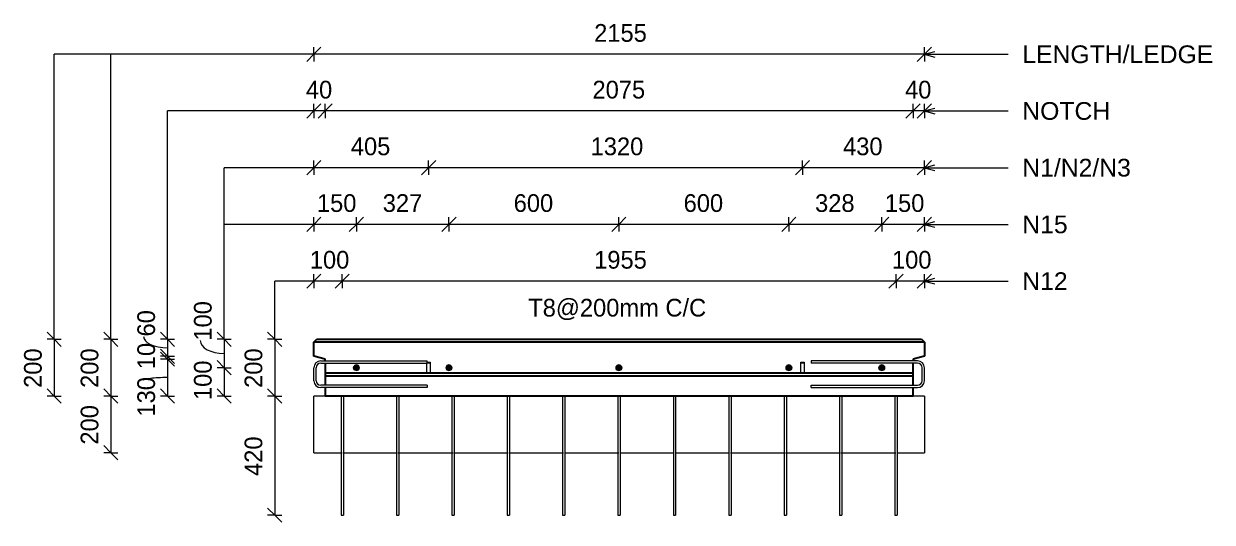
# Model space of a CAD drawing. Header units: millimetres. Extents: x 10540 to 36175, y -3467 to 18539.
# Drawn here: x 15522 to 19718, y 12469 to 14227 of the extents above; entities that cross this region are included whole.
import ezdxf

# ---------------------------------------------------------------- set-up
doc = ezdxf.new("R2010")
doc.units = ezdxf.units.MM
doc.linetypes.add('Dash', pattern=[6.36, 3.18, -3.18])
for name, color, linetype, lineweight in [('A-ANNO-DIMS', 211, 'Continuous', 9), ('A-ANNO-DIMS-25', 211, 'Continuous', 9), ('A-DETL-MBND', 5, 'Continuous', 18), ('A-GENM', 13, 'Continuous', 18), ('A-WALL', 113, 'Continuous', 25), ('A-WALL-HDLN', 110, 'Dash', 25), ('G-ANNO-TEXT', 231, 'Continuous', 9), ('S-BEAM', 12, 'Continuous', 18), ('S-BEAM-HDLN', 1, 'Dash', 18), ('S-RBAR', 171, 'Continuous', 18)]:
    doc.layers.add(name, color=color, linetype=linetype, lineweight=lineweight)
doc.styles.add('Arial_1', font='arial.ttf', dxfattribs={"height": 62.5})
doc.styles.add('Nirmala UI Semilight_1', font='NirmalaS.ttf', dxfattribs={"height": 62.5})
doc.dimstyles.new('Arrow_Filled_-_2_5_NI_UI_3', dxfattribs={"dimscale": 304.8, "dimtxt": 65.460247, "dimasz": 0.164042, "dimexe": 0.082021, "dimexo": 0.0625, "dimgap": 0.082021, "dimtad": 1, "dimdec": 0, "dimzin": 0, "dimdsep": 46, "dimtxsty": 'Nirmala UI Semilight_1', "dimblk1": 'OBLIQUE', "dimblk2": 'OBLIQUE', "dimsah": 1, "dimcen": 0.09, "dimazin": 0, "dimtfac": 1, "dimtdec": 4, "dimtix": 1, "dimtmove": 0, "dimatfit": 3, "dimfxl": 0.082021, "dimfxlon": 1, "dimtvp": 1, "dimtolj": 1, "dimtzin": 0, "dimarcsym": 2})
doc.dimstyles.new('Arrow_Filled_-_2_5_NI_UI_4', dxfattribs={"dimscale": 304.8, "dimtxt": 65.460247, "dimasz": 0.164042, "dimexe": 0.082021, "dimexo": 0.0625, "dimgap": 0.082021, "dimtad": 1, "dimdec": 0, "dimzin": 0, "dimdsep": 46, "dimtxsty": 'Nirmala UI Semilight_1', "dimblk1": 'OBLIQUE', "dimblk2": 'OBLIQUE', "dimsah": 1, "dimcen": 0.09, "dimazin": 0, "dimtfac": 1, "dimtdec": 4, "dimtix": 1, "dimtmove": 1, "dimatfit": 3, "dimfxl": 0.082021, "dimfxlon": 1, "dimtvp": 1, "dimtolj": 1, "dimtzin": 0, "dimarcsym": 2})

# ---------------------------------------------------------------- blocks, each defined once
blk = doc.blocks.new('RR spread anchor face based - RR-SA-4_0-180-1726831-Elevation Top')
at = {"layer": 'A-GENM'}
for p, q in [((16533.6, 12996.3), (16533.6, 13029.8)), ((16534.6, 13033.8), (16545.6, 13033.8)), ((16534.6, 13031.3), (16545.6, 13031.3)), ((16545.6, 13033.8), (16545.6, 13031.3)), ((16545.6, 13031.3), (16545.6, 12996.3)), ((16533.6, 12993.8), (16533.6, 12996.3)), ((16533.6, 12996.3), (16545.6, 12996.3)), ((16545.6, 12993.8), (16533.6, 12993.8)), ((16545.6, 12996.3), (16545.6, 12993.8))]:
    blk.add_line(p, q, dxfattribs=at)
blk = doc.blocks.new('RR spread anchor face based - RR-SA-4_0-180-V1-Elevation Top')
at = {"layer": 'A-GENM'}
for p, q in [((17854.1, 13031.3), (17854.1, 13033.8)), ((17854.1, 13033.8), (17866.1, 13033.8)), ((17854.1, 12996.3), (17854.1, 13031.3)), ((17854.1, 13031.3), (17866.1, 13031.3)), ((17866.1, 13033.8), (17866.1, 13031.3)), ((17866.1, 13031.3), (17866.1, 12996.3)), ((17854.1, 12993.8), (17854.1, 12996.3)), ((17854.1, 12996.3), (17866.1, 12996.3)), ((17866.1, 12993.8), (17854.1, 12993.8)), ((17866.1, 12996.3), (17866.1, 12993.8))]:
    blk.add_line(p, q, dxfattribs=at)
blk = doc.blocks.new('DIMBLOCK29-Elevation Top')
at = {"layer": 'A-ANNO-DIMS-25'}
for p, q in [((18601.5, 13319.1), (18626.5, 13344.1)), ((18601.5, 13319.1), (18601.5, 13344.1)), ((18701.5, 13319.1), (18726.5, 13344.1)), ((18701.5, 13319.1), (18701.5, 13344.1)), ((18601.5, 13319.1), (18576.5, 13294.1)), ((18701.5, 13319.1), (18601.5, 13319.1)), ((18601.5, 13319.1), (18601.5, 13294.1)), ((18701.5, 13319.1), (18676.5, 13294.1)), ((18701.5, 13319.1), (18701.5, 13294.1))]:
    blk.add_line(p, q, dxfattribs=at)
at = {"layer": 'A-ANNO-DIMS-25', "color": 0, "insert": (18587.2, 13425.6), "char_height": 62.5, "width": 154.248, "attachment_point": 1, "line_spacing_factor": 1.142579, "style": 'Nirmala UI Semilight_1'}
blk.add_mtext('100', dxfattribs=at)
blk = doc.blocks.new('_Oblique')
at = {"color": 0, "linetype": 'ByBlock', "lineweight": -2}
blk.add_line((-0.5, -0.5), (0.5, 0.5), dxfattribs=at)
blk = doc.blocks.new('DIMBLOCK30-Elevation Top')
at = {"layer": 'A-ANNO-DIMS-25'}
for p, q in [((16646.1, 13319.1), (16671.1, 13344.1)), ((16646.1, 13319.1), (16646.1, 13344.1)), ((18601.5, 13319.1), (18626.5, 13344.1)), ((18601.5, 13319.1), (18601.5, 13344.1)), ((16646.1, 13319.1), (16621.1, 13294.1)), ((18601.5, 13319.1), (16646.1, 13319.1)), ((16646.1, 13319.1), (16646.1, 13294.1)), ((18601.5, 13319.1), (18576.5, 13294.1)), ((18601.5, 13319.1), (18601.5, 13294.1))]:
    blk.add_line(p, q, dxfattribs=at)
at = {"layer": 'A-ANNO-DIMS-25', "color": 0, "char_height": 62.5, "attachment_point": 1, "line_spacing_factor": 1.142579, "style": 'Nirmala UI Semilight_1'}
for s, insert, width in [('1955', (17535.7, 13425.6), 211.377), ('T8@200mm C/C', (17303, 13256.6), 769.812)]:
    blk.add_mtext(s, dxfattribs=dict(at, insert=insert, width=width))
blk = doc.blocks.new('DIMBLOCK31-Elevation Top')
at = {"layer": 'A-ANNO-DIMS-25'}
for p, q in [((16546.1, 13319.1), (16571.1, 13344.1)), ((16546.1, 13319.1), (16546.1, 13344.1)), ((16646.1, 13319.1), (16671.1, 13344.1)), ((16646.1, 13319.1), (16646.1, 13344.1)), ((16546.1, 13319.1), (16521.1, 13294.1)), ((16646.1, 13319.1), (16546.1, 13319.1)), ((16546.1, 13319.1), (16546.1, 13294.1)), ((16646.1, 13319.1), (16621.1, 13294.1)), ((16646.1, 13319.1), (16646.1, 13294.1))]:
    blk.add_line(p, q, dxfattribs=at)
at = {"layer": 'A-ANNO-DIMS-25', "color": 0, "insert": (16531.8, 13425.6), "char_height": 62.5, "width": 154.248, "attachment_point": 1, "line_spacing_factor": 1.142579, "style": 'Nirmala UI Semilight_1'}
blk.add_mtext('100', dxfattribs=at)
blk = doc.blocks.new('DIMBLOCK32-Elevation Top')
at = {"layer": 'A-ANNO-DIMS-25'}
for p, q in [((18551.2, 13519.1), (18526.2, 13494.1)), ((18551.2, 13519.1), (18576.2, 13544.1)), ((18551.2, 13519.1), (18551.2, 13544.1)), ((18701.5, 13519.1), (18551.2, 13519.1)), ((18551.2, 13519.1), (18551.2, 13494.1)), ((18701.5, 13519.1), (18676.5, 13494.1)), ((18701.5, 13519.1), (18726.5, 13544.1)), ((18701.5, 13519.1), (18701.5, 13544.1)), ((18701.5, 13519.1), (18701.5, 13494.1))]:
    blk.add_line(p, q, dxfattribs=at)
at = {"layer": 'A-ANNO-DIMS-25', "color": 0, "insert": (18562.1, 13625.6), "char_height": 62.5, "width": 154.248, "attachment_point": 1, "line_spacing_factor": 1.142579, "style": 'Nirmala UI Semilight_1'}
blk.add_mtext('150', dxfattribs=at)
blk = doc.blocks.new('DIMBLOCK33-Elevation Top')
at = {"layer": 'A-ANNO-DIMS-25'}
for p, q in [((18223.1, 13519.1), (18198.1, 13494.1)), ((18223.1, 13519.1), (18248.1, 13544.1)), ((18223.1, 13519.1), (18223.1, 13544.1)), ((18551.2, 13519.1), (18223.1, 13519.1)), ((18223.1, 13519.1), (18223.1, 13494.1)), ((18551.2, 13519.1), (18526.2, 13494.1)), ((18551.2, 13519.1), (18576.2, 13544.1)), ((18551.2, 13519.1), (18551.2, 13544.1)), ((18551.2, 13519.1), (18551.2, 13494.1))]:
    blk.add_line(p, q, dxfattribs=at)
at = {"layer": 'A-ANNO-DIMS-25', "color": 0, "insert": (18315.7, 13625.6), "char_height": 62.5, "width": 171.387, "attachment_point": 1, "line_spacing_factor": 1.142579, "style": 'Nirmala UI Semilight_1'}
blk.add_mtext('328', dxfattribs=at)
blk = doc.blocks.new('DIMBLOCK34-Elevation Top')
at = {"layer": 'A-ANNO-DIMS-25'}
for p, q in [((17623.1, 13519.1), (17598.1, 13494.1)), ((17623.1, 13519.1), (17648.1, 13544.1)), ((17623.1, 13519.1), (17623.1, 13544.1)), ((18223.1, 13519.1), (17623.1, 13519.1)), ((17623.1, 13519.1), (17623.1, 13494.1)), ((18223.1, 13519.1), (18198.1, 13494.1)), ((18223.1, 13519.1), (18248.1, 13544.1)), ((18223.1, 13519.1), (18223.1, 13544.1)), ((18223.1, 13519.1), (18223.1, 13494.1))]:
    blk.add_line(p, q, dxfattribs=at)
at = {"layer": 'A-ANNO-DIMS-25', "color": 0, "insert": (17851.6, 13625.6), "char_height": 62.5, "width": 171.387, "attachment_point": 1, "line_spacing_factor": 1.142579, "style": 'Nirmala UI Semilight_1'}
blk.add_mtext('600', dxfattribs=at)
blk = doc.blocks.new('DIMBLOCK35-Elevation Top')
at = {"layer": 'A-ANNO-DIMS-25'}
for p, q in [((17023.1, 13519.1), (16998.1, 13494.1)), ((17023.1, 13519.1), (17048.1, 13544.1)), ((17023.1, 13519.1), (17023.1, 13544.1)), ((17623.1, 13519.1), (17023.1, 13519.1)), ((17023.1, 13519.1), (17023.1, 13494.1)), ((17623.1, 13519.1), (17598.1, 13494.1)), ((17623.1, 13519.1), (17648.1, 13544.1)), ((17623.1, 13519.1), (17623.1, 13544.1)), ((17623.1, 13519.1), (17623.1, 13494.1))]:
    blk.add_line(p, q, dxfattribs=at)
at = {"layer": 'A-ANNO-DIMS-25', "color": 0, "insert": (17251.6, 13625.6), "char_height": 62.5, "width": 171.387, "attachment_point": 1, "line_spacing_factor": 1.142579, "style": 'Nirmala UI Semilight_1'}
blk.add_mtext('600', dxfattribs=at)
blk = doc.blocks.new('DIMBLOCK36-Elevation Top')
at = {"layer": 'A-ANNO-DIMS-25'}
for p, q in [((16696.1, 13519.1), (16671.1, 13494.1)), ((16696.1, 13519.1), (16721.1, 13544.1)), ((16696.1, 13519.1), (16696.1, 13544.1)), ((17023.1, 13519.1), (16696.1, 13519.1)), ((16696.1, 13519.1), (16696.1, 13494.1)), ((17023.1, 13519.1), (16998.1, 13494.1)), ((17023.1, 13519.1), (17048.1, 13544.1)), ((17023.1, 13519.1), (17023.1, 13544.1)), ((17023.1, 13519.1), (17023.1, 13494.1))]:
    blk.add_line(p, q, dxfattribs=at)
at = {"layer": 'A-ANNO-DIMS-25', "color": 0, "insert": (16789.3, 13625.6), "char_height": 62.5, "width": 168.53, "attachment_point": 1, "line_spacing_factor": 1.142579, "style": 'Nirmala UI Semilight_1'}
blk.add_mtext('327', dxfattribs=at)
blk = doc.blocks.new('DIMBLOCK37-Elevation Top')
at = {"layer": 'A-ANNO-DIMS-25'}
for p, q in [((16546.1, 13519.1), (16521.1, 13494.1)), ((16546.1, 13519.1), (16571.1, 13544.1)), ((16546.1, 13519.1), (16546.1, 13544.1)), ((16696.1, 13519.1), (16546.1, 13519.1)), ((16546.1, 13519.1), (16546.1, 13494.1)), ((16696.1, 13519.1), (16671.1, 13494.1)), ((16696.1, 13519.1), (16721.1, 13544.1)), ((16696.1, 13519.1), (16696.1, 13544.1)), ((16696.1, 13519.1), (16696.1, 13494.1))]:
    blk.add_line(p, q, dxfattribs=at)
at = {"layer": 'A-ANNO-DIMS-25', "color": 0, "insert": (16556.8, 13625.6), "char_height": 62.5, "width": 154.248, "attachment_point": 1, "line_spacing_factor": 1.142579, "style": 'Nirmala UI Semilight_1'}
blk.add_mtext('150', dxfattribs=at)
blk = doc.blocks.new('DIMBLOCK38-Elevation Top')
at = {"layer": 'A-ANNO-DIMS-25'}
for p, q in [((18271.5, 13719.1), (18296.5, 13744.1)), ((18271.5, 13719.1), (18271.5, 13744.1)), ((18701.5, 13719.1), (18726.5, 13744.1)), ((18701.5, 13719.1), (18701.5, 13744.1)), ((18271.5, 13719.1), (18246.5, 13694.1)), ((18701.5, 13719.1), (18271.5, 13719.1)), ((18271.5, 13719.1), (18271.5, 13694.1)), ((18701.5, 13719.1), (18676.5, 13694.1)), ((18701.5, 13719.1), (18701.5, 13694.1))]:
    blk.add_line(p, q, dxfattribs=at)
at = {"layer": 'A-ANNO-DIMS-25', "color": 0, "insert": (18414.5, 13825.6), "char_height": 62.5, "width": 172.815, "attachment_point": 1, "line_spacing_factor": 1.142579, "style": 'Nirmala UI Semilight_1'}
blk.add_mtext('430', dxfattribs=at)
blk = doc.blocks.new('DIMBLOCK39-Elevation Top')
at = {"layer": 'A-ANNO-DIMS-25'}
for p, q in [((16951.1, 13719.1), (16976.1, 13744.1)), ((16951.1, 13719.1), (16951.1, 13744.1)), ((18271.5, 13719.1), (18296.5, 13744.1)), ((18271.5, 13719.1), (18271.5, 13744.1)), ((16951.1, 13719.1), (16926.1, 13694.1)), ((18271.5, 13719.1), (16951.1, 13719.1)), ((16951.1, 13719.1), (16951.1, 13694.1)), ((18271.5, 13719.1), (18246.5, 13694.1)), ((18271.5, 13719.1), (18271.5, 13694.1))]:
    blk.add_line(p, q, dxfattribs=at)
at = {"layer": 'A-ANNO-DIMS-25', "color": 0, "insert": (17523.2, 13825.6), "char_height": 62.5, "width": 211.377, "attachment_point": 1, "line_spacing_factor": 1.142579, "style": 'Nirmala UI Semilight_1'}
blk.add_mtext('1320', dxfattribs=at)
blk = doc.blocks.new('DIMBLOCK40-Elevation Top')
at = {"layer": 'A-ANNO-DIMS-25'}
for p, q in [((16546.1, 13719.1), (16571.1, 13744.1)), ((16546.1, 13719.1), (16546.1, 13744.1)), ((16951.1, 13719.1), (16976.1, 13744.1)), ((16951.1, 13719.1), (16951.1, 13744.1)), ((16546.1, 13719.1), (16521.1, 13694.1)), ((16951.1, 13719.1), (16546.1, 13719.1)), ((16546.1, 13719.1), (16546.1, 13694.1)), ((16951.1, 13719.1), (16926.1, 13694.1)), ((16951.1, 13719.1), (16951.1, 13694.1))]:
    blk.add_line(p, q, dxfattribs=at)
at = {"layer": 'A-ANNO-DIMS-25', "color": 0, "insert": (16676.6, 13825.6), "char_height": 62.5, "width": 172.815, "attachment_point": 1, "line_spacing_factor": 1.142579, "style": 'Nirmala UI Semilight_1'}
blk.add_mtext('405', dxfattribs=at)
blk = doc.blocks.new('DIMBLOCK41-Elevation Top')
at = {"layer": 'A-ANNO-DIMS-25'}
for p, q in [((18661.5, 13919.1), (18686.5, 13944.1)), ((18661.5, 13919.1), (18661.5, 13944.1)), ((18701.5, 13919.1), (18726.5, 13944.1)), ((18701.5, 13919.1), (18701.5, 13944.1)), ((18661.5, 13919.1), (18636.5, 13894.1)), ((18701.5, 13919.1), (18661.5, 13919.1)), ((18661.5, 13919.1), (18661.5, 13894.1)), ((18701.5, 13919.1), (18676.5, 13894.1)), ((18701.5, 13919.1), (18701.5, 13894.1))]:
    blk.add_line(p, q, dxfattribs=at)
at = {"layer": 'A-ANNO-DIMS-25', "color": 0, "insert": (18633.3, 14025.6), "char_height": 62.5, "width": 115.686, "attachment_point": 1, "line_spacing_factor": 1.142579, "style": 'Nirmala UI Semilight_1'}
blk.add_mtext('40', dxfattribs=at)
blk = doc.blocks.new('DIMBLOCK42-Elevation Top')
at = {"layer": 'A-ANNO-DIMS-25'}
for p, q in [((16586.1, 13919.1), (16611.1, 13944.1)), ((16586.1, 13919.1), (16586.1, 13944.1)), ((18661.5, 13919.1), (18686.5, 13944.1)), ((18661.5, 13919.1), (18661.5, 13944.1)), ((16586.1, 13919.1), (16561.1, 13894.1)), ((18661.5, 13919.1), (16586.1, 13919.1)), ((16586.1, 13919.1), (16586.1, 13894.1)), ((18661.5, 13919.1), (18636.5, 13894.1)), ((18661.5, 13919.1), (18661.5, 13894.1))]:
    blk.add_line(p, q, dxfattribs=at)
at = {"layer": 'A-ANNO-DIMS-25', "color": 0, "insert": (17529.8, 14025.6), "char_height": 62.5, "width": 225.659, "attachment_point": 1, "line_spacing_factor": 1.142579, "style": 'Nirmala UI Semilight_1'}
blk.add_mtext('2075', dxfattribs=at)
blk = doc.blocks.new('DIMBLOCK43-Elevation Top')
at = {"layer": 'A-ANNO-DIMS-25'}
for p, q in [((16546.1, 13919.1), (16571.1, 13944.1)), ((16546.1, 13919.1), (16546.1, 13944.1)), ((16586.1, 13919.1), (16611.1, 13944.1)), ((16586.1, 13919.1), (16586.1, 13944.1)), ((16546.1, 13919.1), (16521.1, 13894.1)), ((16586.1, 13919.1), (16546.1, 13919.1)), ((16546.1, 13919.1), (16546.1, 13894.1)), ((16586.1, 13919.1), (16561.1, 13894.1)), ((16586.1, 13919.1), (16586.1, 13894.1))]:
    blk.add_line(p, q, dxfattribs=at)
at = {"layer": 'A-ANNO-DIMS-25', "color": 0, "insert": (16517.9, 14025.6), "char_height": 62.5, "width": 115.686, "attachment_point": 1, "line_spacing_factor": 1.142579, "style": 'Nirmala UI Semilight_1'}
blk.add_mtext('40', dxfattribs=at)
blk = doc.blocks.new('DIMBLOCK44-Elevation Top')
at = {"layer": 'A-ANNO-DIMS-25'}
for p, q in [((16546.1, 14119.1), (16571.1, 14144.1)), ((16546.1, 14119.1), (16546.1, 14144.1)), ((18701.5, 14119.1), (18726.5, 14144.1)), ((18701.5, 14119.1), (18701.5, 14144.1)), ((16546.1, 14119.1), (16521.1, 14094.1)), ((18701.5, 14119.1), (16546.1, 14119.1)), ((16546.1, 14119.1), (16546.1, 14094.1)), ((18701.5, 14119.1), (18676.5, 14094.1)), ((18701.5, 14119.1), (18701.5, 14094.1))]:
    blk.add_line(p, q, dxfattribs=at)
at = {"layer": 'A-ANNO-DIMS-25', "color": 0, "insert": (17535.7, 14225.6), "char_height": 62.5, "width": 211.377, "attachment_point": 1, "line_spacing_factor": 1.142579, "style": 'Nirmala UI Semilight_1'}
blk.add_mtext('2155', dxfattribs=at)
blk = doc.blocks.new('DIMBLOCK45-Elevation Top')
at = {"layer": 'A-ANNO-DIMS-25'}
for p, q in [((16407.9, 13113.8), (16382.9, 13138.8)), ((16407.9, 13113.8), (16382.9, 13113.8)), ((16407.9, 13113.8), (16407.9, 12913.8)), ((16407.9, 13113.8), (16432.9, 13088.8)), ((16407.9, 13113.8), (16432.9, 13113.8)), ((16407.9, 12913.8), (16382.9, 12938.8)), ((16407.9, 12913.8), (16382.9, 12913.8)), ((16407.9, 12913.8), (16432.9, 12888.8)), ((16407.9, 12913.8), (16432.9, 12913.8))]:
    blk.add_line(p, q, dxfattribs=at)
at = {"layer": 'A-ANNO-DIMS-25', "color": 0, "insert": (16301.4, 12942.4), "char_height": 62.5, "width": 171.387, "attachment_point": 1, "rotation": 90, "line_spacing_factor": 1.142579, "style": 'Nirmala UI Semilight_1'}
blk.add_mtext('200', dxfattribs=at)
blk = doc.blocks.new('DIMBLOCK46-Elevation Top')
at = {"layer": 'A-ANNO-DIMS-25'}
for p, q in [((16407.9, 12913.8), (16382.9, 12938.8)), ((16407.9, 12913.8), (16382.9, 12913.8)), ((16407.9, 12913.8), (16407.9, 12493.8)), ((16407.9, 12913.8), (16432.9, 12888.8)), ((16407.9, 12913.8), (16432.9, 12913.8)), ((16407.9, 12493.8), (16382.9, 12518.8)), ((16407.9, 12493.8), (16382.9, 12493.8)), ((16407.9, 12493.8), (16432.9, 12468.8)), ((16407.9, 12493.8), (16432.9, 12493.8))]:
    blk.add_line(p, q, dxfattribs=at)
at = {"layer": 'A-ANNO-DIMS-25', "color": 0, "insert": (16301.4, 12631.8), "char_height": 62.5, "width": 172.815, "attachment_point": 1, "rotation": 90, "line_spacing_factor": 1.142579, "style": 'Nirmala UI Semilight_1'}
blk.add_mtext('420', dxfattribs=at)
blk = doc.blocks.new('DIMBLOCK47-Elevation Top')
at = {"layer": 'A-ANNO-DIMS-25'}
for p, q in [((16229.3, 13113.8), (16204.3, 13138.8)), ((16229.3, 13113.8), (16204.3, 13113.8)), ((16229.3, 13113.8), (16229.3, 13013.8)), ((16229.3, 13113.8), (16254.3, 13088.8)), ((16229.3, 13113.8), (16254.3, 13113.8)), ((16229.3, 13013.8), (16204.3, 13038.8)), ((16229.3, 13013.8), (16204.3, 13013.8)), ((16229.3, 13013.8), (16254.3, 12988.8)), ((16229.3, 13013.8), (16254.3, 13013.8))]:
    blk.add_line(p, q, dxfattribs=at)
blk.add_ellipse((16229.3, 13109.1), major_axis=(84.5, 0), ratio=0.536116, start_param=3.141593, end_param=4.712389, dxfattribs=at)
at = {"layer": 'A-ANNO-DIMS-25', "color": 0, "insert": (16122.7, 13109.1), "char_height": 62.5, "width": 154.248, "attachment_point": 1, "rotation": 90, "line_spacing_factor": 1.142579, "style": 'Nirmala UI Semilight_1'}
blk.add_mtext('100', dxfattribs=at)
blk = doc.blocks.new('DIMBLOCK48-Elevation Top')
at = {"layer": 'A-ANNO-DIMS-25'}
for p, q in [((16229.3, 13013.8), (16204.3, 13038.8)), ((16229.3, 13013.8), (16204.3, 13013.8)), ((16229.3, 13013.8), (16229.3, 12913.8)), ((16229.3, 13013.8), (16254.3, 12988.8)), ((16229.3, 13013.8), (16254.3, 13013.8)), ((16229.3, 12913.8), (16204.3, 12938.8)), ((16229.3, 12913.8), (16204.3, 12913.8)), ((16229.3, 12913.8), (16254.3, 12888.8)), ((16229.3, 12913.8), (16254.3, 12913.8))]:
    blk.add_line(p, q, dxfattribs=at)
at = {"layer": 'A-ANNO-DIMS-25', "color": 0, "insert": (16122.7, 12899.5), "char_height": 62.5, "width": 154.248, "attachment_point": 1, "rotation": 90, "line_spacing_factor": 1.142579, "style": 'Nirmala UI Semilight_1'}
blk.add_mtext('100', dxfattribs=at)
blk = doc.blocks.new('DIMBLOCK49-Elevation Top')
at = {"layer": 'A-ANNO-DIMS-25'}
for p, q in [((16029.3, 13113.8), (16004.3, 13138.8)), ((16029.3, 13113.8), (16004.3, 13113.8)), ((16029.3, 13113.8), (16029.3, 13053.8)), ((16029.3, 13113.8), (16054.3, 13088.8)), ((16029.3, 13113.8), (16054.3, 13113.8)), ((16029.3, 13053.8), (16004.3, 13078.8)), ((16029.3, 13053.8), (16004.3, 13053.8)), ((16029.3, 13053.8), (16054.3, 13028.8)), ((16029.3, 13053.8), (16054.3, 13053.8))]:
    blk.add_line(p, q, dxfattribs=at)
blk.add_ellipse((16029.3, 13123.8), major_axis=(84.5, 0), ratio=0.473637, start_param=3.141593, end_param=4.712389, dxfattribs=at)
at = {"layer": 'A-ANNO-DIMS-25', "color": 0, "insert": (15922.7, 13123.8), "char_height": 62.5, "width": 114.258, "attachment_point": 1, "rotation": 90, "line_spacing_factor": 1.142579, "style": 'Nirmala UI Semilight_1'}
blk.add_mtext('60', dxfattribs=at)
blk = doc.blocks.new('DIMBLOCK50-Elevation Top')
at = {"layer": 'A-ANNO-DIMS-25'}
for p, q in [((16029.3, 13053.8), (16004.3, 13078.8)), ((16029.3, 13043.8), (16004.3, 13068.8)), ((16029.3, 13053.8), (16004.3, 13053.8)), ((16029.3, 13053.8), (16029.3, 13043.8)), ((16029.3, 13053.8), (16054.3, 13028.8)), ((16029.3, 13053.8), (16054.3, 13053.8)), ((16029.3, 13043.8), (16004.3, 13043.8)), ((16029.3, 13043.8), (16054.3, 13018.8)), ((16029.3, 13043.8), (16054.3, 13043.8))]:
    blk.add_line(p, q, dxfattribs=at)
at = {"layer": 'A-ANNO-DIMS-25', "color": 0, "insert": (15922.7, 13008.3), "char_height": 62.5, "width": 97.119, "attachment_point": 1, "rotation": 90, "line_spacing_factor": 1.142579, "style": 'Nirmala UI Semilight_1'}
blk.add_mtext('10', dxfattribs=at)
blk = doc.blocks.new('DIMBLOCK51-Elevation Top')
at = {"layer": 'A-ANNO-DIMS-25'}
for p, q in [((16029.3, 13043.8), (16004.3, 13068.8)), ((16029.3, 13043.8), (16004.3, 13043.8)), ((16029.3, 13043.8), (16029.3, 12913.8)), ((16029.3, 13043.8), (16054.3, 13018.8)), ((16029.3, 13043.8), (16054.3, 13043.8)), ((16029.3, 12913.8), (16004.3, 12938.8)), ((16029.3, 12913.8), (16004.3, 12913.8)), ((16029.3, 12913.8), (16054.3, 12888.8)), ((16029.3, 12913.8), (16054.3, 12913.8))]:
    blk.add_line(p, q, dxfattribs=at)
blk.add_ellipse((16029.3, 12969.8), major_axis=(84.5, 0), ratio=0.106321, start_param=1.570796, end_param=3.141593, dxfattribs=at)
at = {"layer": 'A-ANNO-DIMS-25', "color": 0, "insert": (15922.7, 12841.3), "char_height": 62.5, "width": 154.248, "attachment_point": 1, "rotation": 90, "line_spacing_factor": 1.142579, "style": 'Nirmala UI Semilight_1'}
blk.add_mtext('130', dxfattribs=at)
blk = doc.blocks.new('DIMBLOCK52-Elevation Top')
at = {"layer": 'A-ANNO-DIMS-25'}
for p, q in [((15829.3, 13113.8), (15804.3, 13138.8)), ((15829.3, 13113.8), (15804.3, 13113.8)), ((15829.3, 13113.8), (15829.3, 12913.8)), ((15829.3, 13113.8), (15854.3, 13088.8)), ((15829.3, 13113.8), (15854.3, 13113.8)), ((15829.3, 12913.8), (15804.3, 12938.8)), ((15829.3, 12913.8), (15804.3, 12913.8)), ((15829.3, 12913.8), (15854.3, 12888.8)), ((15829.3, 12913.8), (15854.3, 12913.8))]:
    blk.add_line(p, q, dxfattribs=at)
at = {"layer": 'A-ANNO-DIMS-25', "color": 0, "insert": (15722.7, 12942.4), "char_height": 62.5, "width": 171.387, "attachment_point": 1, "rotation": 90, "line_spacing_factor": 1.142579, "style": 'Nirmala UI Semilight_1'}
blk.add_mtext('200', dxfattribs=at)
blk = doc.blocks.new('DIMBLOCK53-Elevation Top')
at = {"layer": 'A-ANNO-DIMS-25'}
for p, q in [((15829.3, 12913.8), (15804.3, 12938.8)), ((15829.3, 12913.8), (15804.3, 12913.8)), ((15829.3, 12913.8), (15829.3, 12713.8)), ((15829.3, 12913.8), (15854.3, 12888.8)), ((15829.3, 12913.8), (15854.3, 12913.8)), ((15829.3, 12713.8), (15804.3, 12738.8)), ((15829.3, 12713.8), (15804.3, 12713.8)), ((15829.3, 12713.8), (15854.3, 12688.8)), ((15829.3, 12713.8), (15854.3, 12713.8))]:
    blk.add_line(p, q, dxfattribs=at)
at = {"layer": 'A-ANNO-DIMS-25', "color": 0, "insert": (15722.7, 12742.4), "char_height": 62.5, "width": 171.387, "attachment_point": 1, "rotation": 90, "line_spacing_factor": 1.142579, "style": 'Nirmala UI Semilight_1'}
blk.add_mtext('200', dxfattribs=at)
blk = doc.blocks.new('DIMBLOCK54-Elevation Top')
at = {"layer": 'A-ANNO-DIMS-25'}
for p, q in [((15629.3, 13113.8), (15604.3, 13138.8)), ((15629.3, 13113.8), (15604.3, 13113.8)), ((15629.3, 13113.8), (15629.3, 12913.8)), ((15629.3, 13113.8), (15654.3, 13088.8)), ((15629.3, 13113.8), (15654.3, 13113.8)), ((15629.3, 12913.8), (15604.3, 12938.8)), ((15629.3, 12913.8), (15604.3, 12913.8)), ((15629.3, 12913.8), (15654.3, 12888.8)), ((15629.3, 12913.8), (15654.3, 12913.8))]:
    blk.add_line(p, q, dxfattribs=at)
at = {"layer": 'A-ANNO-DIMS-25', "color": 0, "insert": (15522.7, 12942.4), "char_height": 62.5, "width": 171.387, "attachment_point": 1, "rotation": 90, "line_spacing_factor": 1.142579, "style": 'Nirmala UI Semilight_1'}
blk.add_mtext('200', dxfattribs=at)

msp = doc.modelspace()

# ---------------------------------------------------------------- hatches: boundary and pattern name
at = {"layer": 'S-RBAR'}
for points in [[(16696.1, 13003.8), (16703.1, 13006.7), (16706.1, 13013.8), (16703.1, 13020.9), (16696.1, 13023.8), (16689, 13020.9), (16686.1, 13013.8), (16689, 13006.7), (16690.9, 13005.9)], [(17023.1, 13003.8), (17030.1, 13006.7), (17033.1, 13013.8), (17030.1, 13020.9), (17023.1, 13023.8), (17016, 13020.9), (17013.1, 13013.8), (17016, 13006.7)], [(17623.1, 13003.8), (17630.1, 13006.7), (17633.1, 13013.8), (17630.1, 13020.9), (17623.1, 13023.8), (17616, 13020.9), (17613.1, 13013.8), (17616, 13006.7)], [(18223.1, 13003.8), (18230.1, 13006.7), (18233.1, 13013.8), (18230.1, 13020.9), (18223.1, 13023.8), (18216, 13020.9), (18213.1, 13013.8), (18216, 13006.7)], [(18551.2, 13003.8), (18558.3, 13006.7), (18561.2, 13013.8), (18558.3, 13020.9), (18551.2, 13023.8), (18544.1, 13020.9), (18541.2, 13013.8), (18544.1, 13006.7)]]:
    msp.add_hatch(color=256, dxfattribs=at).paths.add_polyline_path(points)
h = msp.add_hatch(color=256, dxfattribs=at)
edge = h.paths.add_edge_path()
edge.add_arc((16696.1, 13013.8), 10, 0, 360)
h = msp.add_hatch(color=256, dxfattribs=at)
edge = h.paths.add_edge_path()
edge.add_arc((17023.1, 13013.8), 10, 0, 360)
h = msp.add_hatch(color=256, dxfattribs=at)
edge = h.paths.add_edge_path()
edge.add_arc((17623.1, 13013.8), 10, 0, 360)
h = msp.add_hatch(color=256, dxfattribs=at)
edge = h.paths.add_edge_path()
edge.add_arc((18223.1, 13013.8), 10, 0, 360)
h = msp.add_hatch(color=256, dxfattribs=at)
edge = h.paths.add_edge_path()
edge.add_arc((18551.2, 13013.8), 10, 0, 360)

# ---------------------------------------------------------------- linework, layer by layer
at = {"layer": 'A-DETL-MBND'}
for p, q in [((15629.3, 13113.8), (15629.3, 14119.1)), ((16546.1, 14119.1), (15629.3, 14119.1)), ((15829.3, 13113.8), (15829.3, 14119.1)), ((16029.3, 13113.8), (16029.3, 13919.1)), ((16546.1, 13919.1), (16029.3, 13919.1)), ((16229.3, 13113.8), (16229.3, 13719.1)), ((16546.1, 13719.1), (16229.3, 13719.1)), ((16546.1, 13519.1), (16229.3, 13519.1)), ((16407.9, 13113.8), (16407.9, 13319.1)), ((16546.1, 13319.1), (16407.9, 13319.1)), ((16642.1, 12493.8), (16646.1, 12493.8))]:
    msp.add_line(p, q, dxfattribs=at)
at = {"layer": 'A-WALL'}
for p, q in [((16546.1, 13103.8), (16556.1, 13113.8)), ((16546.1, 13053.8), (16546.1, 13103.8)), ((18701, 13104.3), (16546.5, 13104.3)), ((16556.1, 13113.8), (18691.5, 13113.8)), ((18691.5, 13113.8), (18701.5, 13103.8)), ((18701.5, 13103.8), (18701.5, 13053.8)), ((16586.1, 13043.8), (16546.1, 13053.8)), ((18701.5, 13053.8), (18661.5, 13043.8)), ((16586.1, 13037.8), (16586.1, 13043.8)), ((16586.1, 13029.8), (16586.1, 12951.7)), ((18661.5, 13043.8), (18661.5, 13037.8)), ((18661.5, 12951.7), (18661.5, 13029.8)), ((16945.1, 12993.9), (16586.1, 12993.9)), ((18661.5, 12983.9), (16586.1, 12983.9)), ((18265.5, 12993.9), (16957.1, 12993.9)), ((18661.5, 12993.9), (18277.5, 12993.9)), ((16586.1, 12943.7), (16586.1, 12913.8)), ((18661.5, 12913.8), (18661.5, 12943.7)), ((18661.5, 12913.8), (16586.1, 12913.8))]:
    msp.add_line(p, q, dxfattribs=at)
at = {"layer": 'A-WALL-HDLN'}
for p, q in [((16957, 12993.9), (16945.1, 12993.9)), ((18277.4, 12993.9), (18265.5, 12993.9))]:
    msp.add_line(p, q, dxfattribs=at)
at = {"layer": 'G-ANNO-TEXT', "color": 10}
for p, q in [((18701.4, 14119.1), (18738.9, 14129.1)), ((18701.4, 14119.1), (18738.9, 14109)), ((18701.4, 14119.1), (18997.3, 14119.1)), ((18701.4, 13919.1), (18738.9, 13929.1)), ((18701.4, 13919.1), (18738.9, 13909)), ((18701.4, 13919.1), (18997.3, 13919.1)), ((18701.4, 13719.1), (18738.9, 13729.1)), ((18701.4, 13719.1), (18738.9, 13709)), ((18701.4, 13719.1), (18997.3, 13719.1)), ((18701.4, 13519.1), (18738.9, 13529.1)), ((18701.4, 13519.1), (18738.9, 13509)), ((18701.4, 13519.1), (18997.3, 13519.1)), ((18701.2, 13319), (18738.7, 13329.1)), ((18701.2, 13319), (18738.7, 13309)), ((18701.2, 13319), (18997.2, 13319))]:
    msp.add_line(p, q, dxfattribs=at)
at = {"layer": 'S-BEAM'}
for p, q in [((16546.1, 12713.8), (16546.1, 12913.8)), ((16586.1, 12913.8), (16546.1, 12913.8)), ((18701.5, 12913.8), (18661.5, 12913.8)), ((18701.5, 12913.8), (18701.5, 12713.8)), ((16546.1, 12713.8), (16642.1, 12713.8)), ((16650.1, 12713.8), (16837.6, 12713.8)), ((16845.6, 12713.8), (17033.1, 12713.8)), ((17041.1, 12713.8), (17228.7, 12713.8)), ((17236.7, 12713.8), (17424.2, 12713.8)), ((17432.2, 12713.8), (17619.8, 12713.8)), ((17627.8, 12713.8), (17815.3, 12713.8)), ((17823.3, 12713.8), (18010.9, 12713.8)), ((18018.9, 12713.8), (18206.4, 12713.8)), ((18214.4, 12713.8), (18402, 12713.8)), ((18410, 12713.8), (18597.5, 12713.8)), ((18605.5, 12713.8), (18701.5, 12713.8))]:
    msp.add_line(p, q, dxfattribs=at)
at = {"layer": 'S-BEAM-HDLN'}
for p, q in [((16642.1, 12713.8), (16650, 12713.8)), ((16837.7, 12713.8), (16845.6, 12713.8)), ((17033.2, 12713.8), (17041.1, 12713.8)), ((17228.7, 12713.8), (17236.6, 12713.8)), ((17424.3, 12713.8), (17432.2, 12713.8)), ((17619.8, 12713.8), (17627.7, 12713.8)), ((17815.4, 12713.8), (17823.3, 12713.8)), ((18010.9, 12713.8), (18018.8, 12713.8)), ((18206.5, 12713.8), (18214.4, 12713.8)), ((18402, 12713.8), (18409.9, 12713.8)), ((18597.5, 12713.8), (18605.4, 12713.8))]:
    msp.add_line(p, q, dxfattribs=at)
at = {"layer": 'S-RBAR'}
for p, q in [((16546.1, 12967.7), (16546.1, 13013.8)), ((16554.1, 12967.7), (16554.1, 13013.8)), ((16570.1, 13037.8), (16946.1, 13037.8)), ((16570.1, 13029.8), (16946.1, 13029.8)), ((16689, 13020.9), (16686.1, 13013.8)), ((16686.1, 13013.8), (16689, 13006.7)), ((16696.1, 13023.8), (16689, 13020.9)), ((16703.1, 13020.9), (16696.1, 13023.8)), ((16706.1, 13013.8), (16703.1, 13020.9)), ((16703.1, 13006.7), (16706.1, 13013.8)), ((16946.1, 13029.8), (16946.1, 13037.8)), ((17016, 13020.9), (17013.1, 13013.8)), ((17013.1, 13013.8), (17016, 13006.7)), ((17023.1, 13023.8), (17016, 13020.9)), ((17030.1, 13020.9), (17023.1, 13023.8)), ((17033.1, 13013.8), (17030.1, 13020.9)), ((17030.1, 13006.7), (17033.1, 13013.8)), ((17616, 13020.9), (17613.1, 13013.8)), ((17613.1, 13013.8), (17616, 13006.7)), ((17623.1, 13023.8), (17616, 13020.9)), ((17630.1, 13020.9), (17623.1, 13023.8)), ((17633.1, 13013.8), (17630.1, 13020.9)), ((17630.1, 13006.7), (17633.1, 13013.8)), ((18216, 13020.9), (18213.1, 13013.8)), ((18213.1, 13013.8), (18216, 13006.7)), ((18223.1, 13023.8), (18216, 13020.9)), ((18230.1, 13020.9), (18223.1, 13023.8)), ((18233.1, 13013.8), (18230.1, 13020.9)), ((18230.1, 13006.7), (18233.1, 13013.8)), ((18677.5, 13037.8), (18301.5, 13037.8)), ((18301.5, 13037.8), (18301.5, 13029.8)), ((18677.5, 13029.8), (18301.5, 13029.8)), ((18544.1, 13020.9), (18541.2, 13013.8)), ((18541.2, 13013.8), (18544.1, 13006.7)), ((18551.2, 13023.8), (18544.1, 13020.9)), ((18558.3, 13020.9), (18551.2, 13023.8)), ((18561.2, 13013.8), (18558.3, 13020.9)), ((18558.3, 13006.7), (18561.2, 13013.8)), ((18693.5, 12967.7), (18693.5, 13013.8)), ((18701.5, 12967.7), (18701.5, 13013.8)), ((16689, 13006.7), (16690.9, 13005.9)), ((16690.9, 13005.9), (16696.1, 13003.8)), ((16696.1, 13003.8), (16703.1, 13006.7)), ((17016, 13006.7), (17023.1, 13003.8)), ((17023.1, 13003.8), (17030.1, 13006.7)), ((17616, 13006.7), (17623.1, 13003.8)), ((17623.1, 13003.8), (17630.1, 13006.7)), ((18216, 13006.7), (18223.1, 13003.8)), ((18223.1, 13003.8), (18230.1, 13006.7)), ((18544.1, 13006.7), (18551.2, 13003.8)), ((18551.2, 13003.8), (18558.3, 13006.7)), ((16946.1, 12951.7), (16570.1, 12951.7)), ((16946.1, 12943.7), (16570.1, 12943.7)), ((16946.1, 12951.7), (16946.1, 12943.7)), ((18301.5, 12951.7), (18677.5, 12951.7)), ((18301.5, 12943.7), (18301.5, 12951.7)), ((18301.5, 12943.7), (18677.5, 12943.7)), ((16642.1, 12913.8), (16642.1, 12493.8)), ((16650.1, 12913.8), (16650.1, 12493.8)), ((16837.6, 12913.8), (16837.6, 12493.8)), ((16845.6, 12913.8), (16845.6, 12493.8)), ((17033.1, 12913.8), (17033.1, 12493.8)), ((17041.1, 12913.8), (17041.1, 12493.8)), ((17228.7, 12913.8), (17228.7, 12493.8)), ((17236.7, 12913.8), (17236.7, 12493.8)), ((17424.2, 12913.8), (17424.2, 12493.8)), ((17432.2, 12913.8), (17432.2, 12493.8)), ((17619.8, 12913.8), (17619.8, 12493.8)), ((17627.8, 12913.8), (17627.8, 12493.8)), ((17815.3, 12913.8), (17815.3, 12493.8)), ((17823.3, 12913.8), (17823.3, 12493.8)), ((18010.9, 12913.8), (18010.9, 12493.8)), ((18018.9, 12913.8), (18018.9, 12493.8)), ((18206.4, 12913.8), (18206.4, 12493.8)), ((18214.4, 12913.8), (18214.4, 12493.8)), ((18402, 12913.8), (18402, 12493.8)), ((18410, 12913.8), (18410, 12493.8)), ((18597.5, 12913.8), (18597.5, 12493.8)), ((18605.5, 12913.8), (18605.5, 12493.8)), ((16642.1, 12493.8), (16650.1, 12493.8)), ((16837.6, 12493.8), (16845.6, 12493.8)), ((17033.1, 12493.8), (17041.1, 12493.8)), ((17228.7, 12493.8), (17236.7, 12493.8)), ((17424.2, 12493.8), (17432.2, 12493.8)), ((17619.8, 12493.8), (17627.8, 12493.8)), ((17815.3, 12493.8), (17823.3, 12493.8)), ((18010.9, 12493.8), (18018.9, 12493.8)), ((18206.4, 12493.8), (18214.4, 12493.8)), ((18402, 12493.8), (18410, 12493.8)), ((18597.5, 12493.8), (18605.5, 12493.8))]:
    msp.add_line(p, q, dxfattribs=at)
for centre in [(16696.1, 13013.8), (17023.1, 13013.8), (17623.1, 13013.8), (18223.1, 13013.8), (18551.2, 13013.8)]:
    msp.add_circle(centre, 10, dxfattribs=at)
for centre, radius, start, end in [((16570.1, 13013.8), 24, 90, 180), ((16570.1, 13013.8), 16, 90, 180), ((18677.5, 13013.8), 24, 0, 90), ((18677.5, 13013.8), 16, 0, 90), ((16570.1, 12967.7), 24, 180, 270), ((16570.1, 12967.7), 16, 180, 270), ((18677.5, 12967.7), 16, 270, 0), ((18677.5, 12967.7), 24, 270, 0)]:
    msp.add_arc(centre, radius, start, end, dxfattribs=at)

# ---------------------------------------------------------------- block references
at = {"layer": 'A-GENM'}
for name in ['RR spread anchor face based - RR-SA-4_0-180-1726831-Elevation Top', 'RR spread anchor face based - RR-SA-4_0-180-V1-Elevation Top']:
    msp.add_blockref(name, (411.4, 0), dxfattribs=at)

# ---------------------------------------------------------------- texts
at = {"layer": 'G-ANNO-TEXT', "color": 7, "char_height": 62.5, "attachment_point": 1, "rotation": 0.0007, "style": 'Arial_1'}
for s, insert, width in [('LENGTH/LEDGE', (19047.3, 14150.4), 815.717), ('NOTCH', (19047.3, 13950.4), 376.793), ('N1/N2/N3', (19047.3, 13750.4), 462.975), ('N15', (19047.3, 13550.4), 192.405), ('N12', (19047.2, 13350.3), 192.405)]:
    msp.add_mtext(s, dxfattribs=dict(at, insert=insert, width=width))

# ---------------------------------------------------------------- dimensions: what is measured, and where the dimension line sits
at = {"layer": 'A-ANNO-DIMS'}
for base, p1, p2, angle, override, picture, middle in [((16546.1, 14119.1), (18701.5, 14094.1), (16546.1, 14094.1), 0, {"dimpost": '<>', "dimfxl": 2155.431731}, 'DIMBLOCK44-Elevation Top', (17623.8, 14176.6)), ((16586.1, 13919.1), (18661.5, 13894.1), (16586.1, 13894.1), 0, {"dimpost": '<>', "dimfxl": 2075.431731}, 'DIMBLOCK42-Elevation Top', (17623.8, 13976.4)), ((18661.5, 13919.1), (18701.5, 13894.1), (18661.5, 13894.1), 0, {"dimpost": '<>', "dimfxl": 40}, 'DIMBLOCK41-Elevation Top', (18681.5, 13976.4)), ((16546.1, 13719.1), (16951.1, 13694.1), (16546.1, 13694.1), 0, {"dimpost": '<>', "dimfxl": 404.997957}, 'DIMBLOCK40-Elevation Top', (16748.6, 13776.4)), ((16951.1, 13719.1), (18271.5, 13694.1), (16951.1, 13694.1), 0, {"dimpost": '<>', "dimfxl": 1320.435817}, 'DIMBLOCK39-Elevation Top', (17611.3, 13776.6)), ((18271.5, 13719.1), (18701.5, 13694.1), (18271.5, 13694.1), 0, {"dimpost": '<>', "dimfxl": 429.997957}, 'DIMBLOCK38-Elevation Top', (18486.5, 13776.4)), ((16546.1, 13519.1), (16696.1, 13494.1), (16546.1, 13494.1), 0, {"dimpost": '<>', "dimfxl": 149.997957}, 'DIMBLOCK37-Elevation Top', (16621.1, 13576.6)), ((16696.1, 13519.1), (17023.1, 13494.1), (16696.1, 13494.1), 0, {"dimpost": '<>', "dimfxl": 327}, 'DIMBLOCK36-Elevation Top', (16859.6, 13576.4)), ((17023.1, 13519.1), (17623.1, 13494.1), (17023.1, 13494.1), 0, {"dimpost": '<>', "dimfxl": 600}, 'DIMBLOCK35-Elevation Top', (17323.1, 13576.4)), ((17623.1, 13519.1), (18223.1, 13494.1), (17623.1, 13494.1), 0, {"dimpost": '<>', "dimfxl": 600}, 'DIMBLOCK34-Elevation Top', (17923.1, 13576.4)), ((18223.1, 13519.1), (18551.2, 13494.1), (18223.1, 13494.1), 0, {"dimpost": '<>', "dimfxl": 328.160336}, 'DIMBLOCK33-Elevation Top', (18387.1, 13576.4)), ((18551.2, 13519.1), (18701.5, 13494.1), (18551.2, 13494.1), 0, {"dimpost": '<>', "dimfxl": 150.273437}, 'DIMBLOCK32-Elevation Top', (18626.4, 13576.6)), ((16546.1, 13319.1), (16646.1, 13294.1), (16546.1, 13294.1), 0, {"dimpost": '<>', "dimfxl": 99.997957}, 'DIMBLOCK31-Elevation Top', (16596.1, 13376.6)), ((18601.5, 13319.1), (18701.5, 13294.1), (18601.5, 13294.1), 0, {"dimpost": '<>', "dimfxl": 100}, 'DIMBLOCK29-Elevation Top', (18651.5, 13376.6)), ((15629.3, 12913.8), (15654.3, 13113.8), (15654.3, 12913.8), 90, {"dimpost": '<>', "dimfxl": 200}, 'DIMBLOCK54-Elevation Top', (15572, 13013.8)), ((15829.3, 12913.8), (15854.3, 13113.8), (15854.3, 12913.8), 90, {"dimpost": '<>', "dimfxl": 200}, 'DIMBLOCK52-Elevation Top', (15772, 13013.8)), ((16407.9, 12913.8), (16432.9, 13113.8), (16432.9, 12913.8), 90, {"dimpost": '<>', "dimfxl": 200}, 'DIMBLOCK45-Elevation Top', (16350.6, 13013.8)), ((16029.3, 13043.8), (16054.3, 13053.8), (16054.3, 13043.8), 90, {"dimpost": '<>', "dimfxl": 10}, 'DIMBLOCK50-Elevation Top', (15971.8, 13048.8)), ((16229.3, 12913.8), (16254.3, 13013.8), (16254.3, 12913.8), 90, {"dimpost": '<>', "dimfxl": 100}, 'DIMBLOCK48-Elevation Top', (16171.8, 12963.8)), ((15829.3, 12713.8), (15854.3, 12913.8), (15854.3, 12713.8), 90, {"dimpost": '<>', "dimfxl": 200}, 'DIMBLOCK53-Elevation Top', (15772, 12813.8)), ((16407.9, 12493.8), (16432.9, 12913.8), (16432.9, 12493.8), 90, {"dimpost": '<>', "dimfxl": 420}, 'DIMBLOCK46-Elevation Top', (16350.6, 12703.8))]:
    dim = msp.add_linear_dim(base=base, p1=p1, p2=p2, angle=angle, dimstyle='Arrow_Filled_-_2_5_NI_UI_3', override=override, dxfattribs=at)
    dim.commit()
    dim.dimension.update_dxf_attribs({"geometry": picture, "text_midpoint": middle})
dim = msp.add_linear_dim(base=(16546.1, 13919.1), p1=(16586.1, 13894.1), p2=(16546.1, 13894.1), dimstyle='Arrow_Filled_-_2_5_NI_UI_3', override={"dimpost": '<>', "dimfxl": 40}, dxfattribs=at)
dim.commit()
dim.dimension.update_dxf_attribs({"geometry": 'DIMBLOCK43-Elevation Top', "text_midpoint": (16566.1, 13976.4)})
dim = msp.add_linear_dim(base=(16646.1, 13319.1), p1=(18601.5, 13294.1), p2=(16646.1, 13294.1), angle=0, text='<>\\XT8@200mm C/C', dimstyle='Arrow_Filled_-_2_5_NI_UI_3', override={"dimpost": '<>', "dimfxl": 1955.433774}, dxfattribs=at)
dim.commit()
dim.dimension.update_dxf_attribs({"geometry": 'DIMBLOCK30-Elevation Top', "text_midpoint": (17623.8, 13319.1)})
for base, p1, p2, override, picture, middle in [((16229.3, 13013.8), (16254.3, 13113.8), (16254.3, 13013.8), {"dimpost": '<>', "dimfxl": 100}, 'DIMBLOCK47-Elevation Top', (16164.4, 13186.2)), ((16029.3, 13053.8), (16054.3, 13113.8), (16054.3, 13053.8), {"dimpost": '<>', "dimfxl": 60}, 'DIMBLOCK49-Elevation Top', (15964.4, 13181)), ((16029.3, 12913.8), (16054.3, 13043.8), (16054.3, 12913.8), {"dimpost": '<>', "dimfxl": 130}, 'DIMBLOCK51-Elevation Top', (15964.4, 12918.4))]:
    dim = msp.add_linear_dim(base=base, p1=p1, p2=p2, angle=90, dimstyle='Arrow_Filled_-_2_5_NI_UI_4', override=override, dxfattribs=at)
    dim.commit()
    dim.dimension.update_dxf_attribs({"geometry": picture, "text_midpoint": middle, "dimtype": 160, "text_rotation": 90})

doc.saveas('drawing.dxf')
